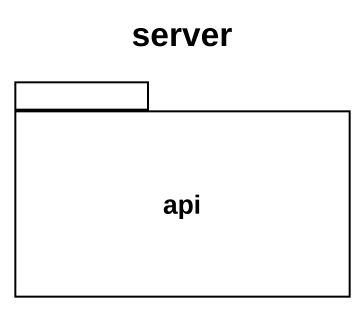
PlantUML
@startuml
title server
package api {
}
@enduml
